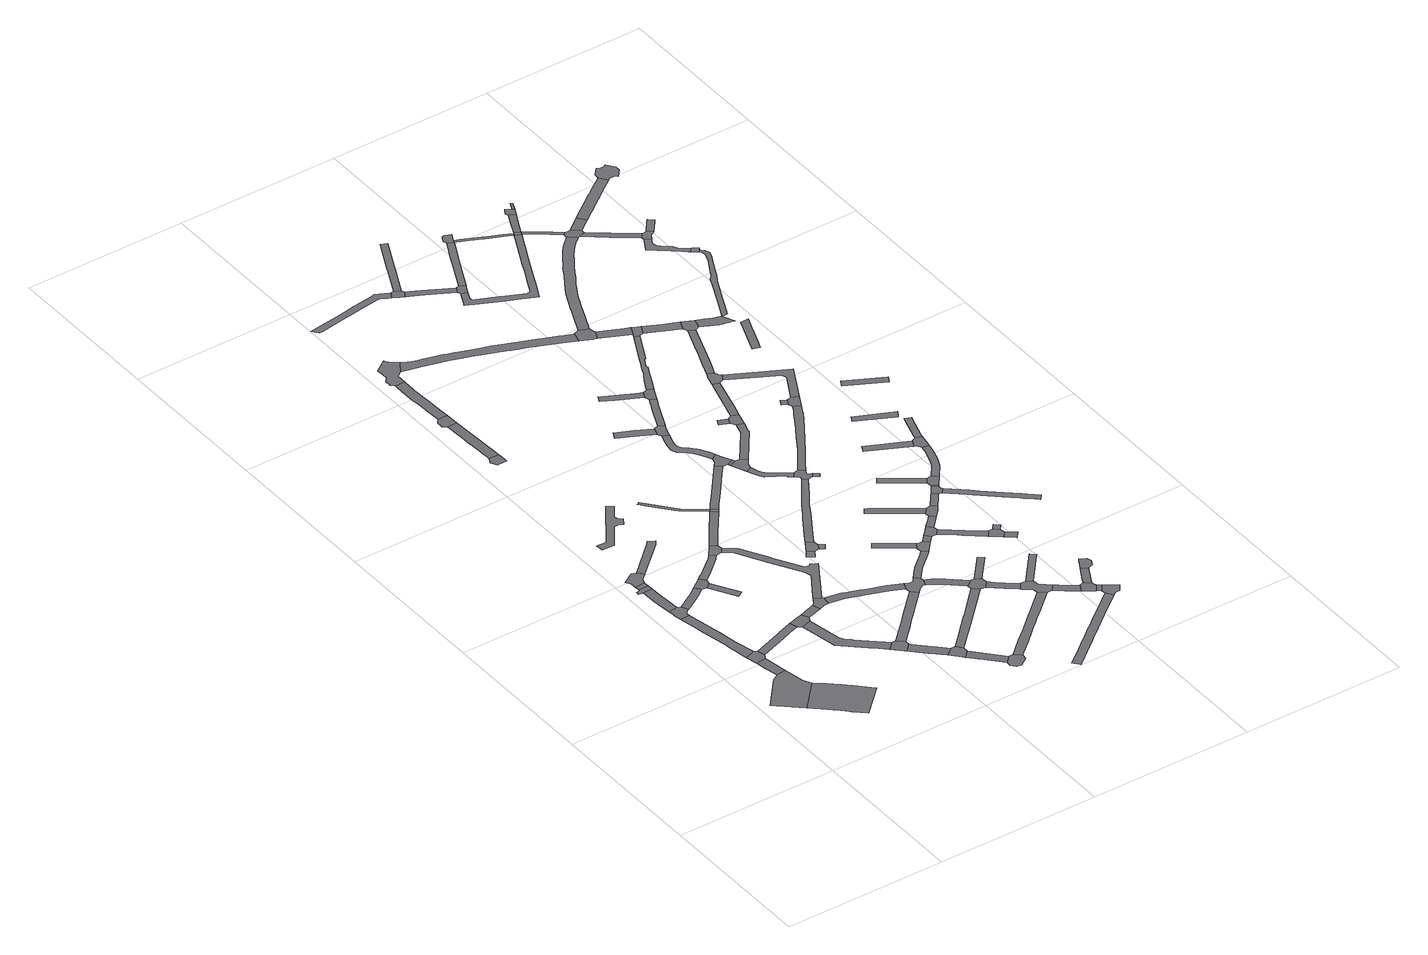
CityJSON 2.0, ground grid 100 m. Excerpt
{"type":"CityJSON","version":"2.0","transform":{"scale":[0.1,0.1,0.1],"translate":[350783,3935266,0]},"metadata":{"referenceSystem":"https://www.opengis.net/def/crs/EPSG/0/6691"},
"CityObjects":{
"road1":{"type":"Road","geometry":[{"type":"MultiSurface","lod":"1","boundaries":[[[0,1,2,3,4,5,6,7,8,9]]]}]},
"road2":{"type":"Road","attributes":{"RoadStructureAttribute.sectionType":"1"},"geometry":[{"type":"MultiSurface","lod":"1","boundaries":[[[10,11,12,3,2]]]}]},
"road3":{"type":"Road","attributes":{"RoadStructureAttribute.sectionType":"1"},"geometry":[{"type":"MultiSurface","lod":"1","boundaries":[[[13,14,15,16,17,18,19,20,21,22,23,24,25,26,27,28,0,9]]]}]},
"road4":{"type":"Road","geometry":[{"type":"MultiSurface","lod":"1","boundaries":[[[29,30,31,32,11,10,33]]]}]},
"road5":{"type":"Road","attributes":{"RoadStructureAttribute.sectionType":"1"},"geometry":[{"type":"MultiSurface","lod":"1","boundaries":[[[34,35,36,37,38,39,40,31,30,41,42,43,44,45,46]]]}]},
"road6":{"type":"Road","geometry":[{"type":"MultiSurface","lod":"1","boundaries":[[[47,48,49,50,51,34,46,52,53,54,55]]]}]},
"road7":{"type":"Road","attributes":{"RoadStructureAttribute.sectionType":"1"},"geometry":[{"type":"MultiSurface","lod":"1","boundaries":[[[56,57,58,59,60,61,48,47,62,63,64,65,66,67]]]}]},
"road8":{"type":"Road","geometry":[{"type":"MultiSurface","lod":"1","boundaries":[[[68,69,70,71,72,73,56,67]]]}]},
"road9":{"type":"Road","attributes":{"RoadStructureAttribute.sectionType":"1"},"geometry":[{"type":"MultiSurface","lod":"1","boundaries":[[[74,69,68,75,76]]]}]},
"road10":{"type":"Road","geometry":[{"type":"MultiSurface","lod":"1","boundaries":[[[77,78,79,80,81,82,74,76]]]}]},
"road11":{"type":"Road","attributes":{"RoadStructureAttribute.sectionType":"1"},"geometry":[{"type":"MultiSurface","lod":"1","boundaries":[[[83,84,85,86,29,33,87,88,89,90]]]}]},
"road12":{"type":"Road","attributes":{"RoadStructureAttribute.sectionType":"1"},"geometry":[{"type":"MultiSurface","lod":"1","boundaries":[[[54,91,92,93,94,95,96,55]]]}]},
"road13":{"type":"Road","geometry":[{"type":"MultiSurface","lod":"1","boundaries":[[[94,93,97,98,99,100]]]}]},
"road14":{"type":"Road","attributes":{"RoadStructureAttribute.sectionType":"1"},"geometry":[{"type":"MultiSurface","lod":"1","boundaries":[[[101,102,103,104,79,78]]]}]},
"road15":{"type":"Road","attributes":{"RoadStructureAttribute.sectionType":"1"},"geometry":[{"type":"MultiSurface","lod":"1","boundaries":[[[97,105,106,107,98]]]}]},
"road16":{"type":"Road","geometry":[{"type":"MultiSurface","lod":"1","boundaries":[[[108,109,83,90,110,111,112]]]}]},
"road17":{"type":"Road","attributes":{"RoadStructureAttribute.sectionType":"1"},"geometry":[{"type":"MultiSurface","lod":"1","boundaries":[[[113,114,115,116,117,118,119,120,121,122,123,124]]]}]},
"road18":{"type":"Road","attributes":{"RoadStructureAttribute.sectionType":"1"},"geometry":[{"type":"MultiSurface","lod":"1","boundaries":[[[125,126,127,128,129,130,111,110,131,132,133,134,135,136,137]]]}]},
"road19":{"type":"Road","attributes":{"RoadStructureAttribute.sectionType":"1"},"geometry":[{"type":"MultiSurface","lod":"1","boundaries":[[[99,138,139,140,141,142,143,144,145,100]]]}]},
"road20":{"type":"Road","attributes":{"RoadStructureAttribute.sectionType":"1"},"geometry":[{"type":"MultiSurface","lod":"1","boundaries":[[[146,147,148,149,150,108,112]]]}]},
"road21":{"type":"Road","geometry":[{"type":"MultiSurface","lod":"1","boundaries":[[[151,152,153,154,155,156]]]}]},
"road22":{"type":"Road","geometry":[{"type":"MultiSurface","lod":"1","boundaries":[[[136,157,158,159,160,161,162,163,137]]]}]},
"road23":{"type":"Road","geometry":[{"type":"MultiSurface","lod":"1","boundaries":[[[164,149,148,165,166,167,168,169]]]}]},
"road24":{"type":"Road","attributes":{"RoadStructureAttribute.sectionType":"1"},"geometry":[{"type":"MultiSurface","lod":"1","boundaries":[[[170,171,172,173,174,175,176,177,153,152,178,179,180]]]}]},
"road25":{"type":"Road","geometry":[{"type":"MultiSurface","lod":"1","boundaries":[[[181,182,183,184,141,140,185]]]}]},
"road26":{"type":"Road","attributes":{"RoadStructureAttribute.sectionType":"1"},"geometry":[{"type":"MultiSurface","lod":"1","boundaries":[[[186,187,188,189,161,160,190,191,192,193,194,195,196]]]}]},
"road27":{"type":"Road","geometry":[{"type":"MultiSurface","lod":"1","boundaries":[[[197,198,199,200,201,170,180]]]}]},
"road28":{"type":"Road","geometry":[{"type":"MultiSurface","lod":"1","boundaries":[[[202,186,196,203,204,205,206]]]}]},
"road29":{"type":"Road","attributes":{"RoadStructureAttribute.sectionType":"1"},"geometry":[{"type":"MultiSurface","lod":"1","boundaries":[[[168,207,208,209,210,211,212,213,214,215,181,185,216,217,218,219,220,169]]]}]},
"road30":{"type":"Road","attributes":{"RoadStructureAttribute.sectionType":"1"},"geometry":[{"type":"MultiSurface","lod":"1","boundaries":[[[221,222,223,224,225,226,227,228,229,199,198,230,231,232,233,234,235,236,237,238,239,240]]]}]},
"road31":{"type":"Road","attributes":{"RoadStructureAttribute.sectionType":"1"},"geometry":[{"type":"MultiSurface","lod":"1","boundaries":[[[204,241,242,243,244,245,205]]]}]},
"road32":{"type":"Road","attributes":{"RoadStructureAttribute.sectionType":"1"},"geometry":[{"type":"MultiSurface","lod":"1","boundaries":[[[246,247,183,182,248,249]]]}]},
"road33":{"type":"Road","attributes":{"RoadStructureAttribute.sectionType":"1"},"geometry":[{"type":"MultiSurface","lod":"1","boundaries":[[[250,251,252,253,254,255,256,257,258,259,260,163,162]]]}]},
"road34":{"type":"Road","attributes":{"RoadStructureAttribute.sectionType":"1"},"geometry":[{"type":"MultiSurface","lod":"1","boundaries":[[[261,262,263,264,265,266,267,268,246,269]]]}]},
"road35":{"type":"Road","attributes":{"RoadStructureAttribute.sectionType":"1"},"geometry":[{"type":"MultiSurface","lod":"1","boundaries":[[[270,271,272,273,274,275,276,277,278,279,280,167,166]]]}]},
"road36":{"type":"Road","geometry":[{"type":"MultiSurface","lod":"1","boundaries":[[[281,282,283,284,240,239,285,286,287,288,289,290,291,292]]]}]},
"road37":{"type":"Road","geometry":[{"type":"MultiSurface","lod":"1","boundaries":[[[293,245,244,294,295,296,297,298]]]}]},
"road38":{"type":"Road","geometry":[{"type":"MultiSurface","lod":"1","boundaries":[[[246,249,299,269]]]}]},
"road39":{"type":"Road","attributes":{"RoadStructureAttribute.sectionType":"1"},"geometry":[{"type":"MultiSurface","lod":"1","boundaries":[[[300,301,302,303]]]}]},
"road40":{"type":"Road","geometry":[{"type":"MultiSurface","lod":"1","boundaries":[[[303,302,304,305,306,307]]]}]},
"road41":{"type":"Road","attributes":{"RoadStructureAttribute.sectionType":"1"},"geometry":[{"type":"MultiSurface","lod":"1","boundaries":[[[308,309,310,311,312,313,202,206,314,315,316,317,318,319,320,321,322,323]]]}]},
"road42":{"type":"Road","geometry":[{"type":"MultiSurface","lod":"1","boundaries":[[[304,324,325,305]]]}]},
"road43":{"type":"Road","geometry":[{"type":"MultiSurface","lod":"1","boundaries":[[[326,327,328,329,330,331,332,333,334,275,274,257,256]]]}]},
"road44":{"type":"Road","attributes":{"RoadStructureAttribute.sectionType":"1"},"geometry":[{"type":"MultiSurface","lod":"1","boundaries":[[[299,335,336,337,338,339,340,341,342,269]]]}]},
"road45":{"type":"Road","attributes":{"RoadStructureAttribute.sectionType":"1"},"geometry":[{"type":"MultiSurface","lod":"1","boundaries":[[[343,344,345,346,347,348,349,350,351,352,353,354,355,356,357,358,359]]]}]},
"road46":{"type":"Road","attributes":{"RoadStructureAttribute.sectionType":"1"},"geometry":[{"type":"MultiSurface","lod":"1","boundaries":[[[360,361,362,363,364,365,366,367,368,369,370,371,372,373,374,375,293,298]]]}]},
"road47":{"type":"Road","attributes":{"RoadStructureAttribute.sectionType":"1"},"geometry":[{"type":"MultiSurface","lod":"1","boundaries":[[[376,377,378,379,330,329,380,381,382,383]]]}]},
"road48":{"type":"Road","attributes":{"RoadStructureAttribute.sectionType":"1"},"geometry":[{"type":"MultiSurface","lod":"1","boundaries":[[[384,385,386,387,388,389]]]}]},
"road49":{"type":"Road","attributes":{"RoadStructureAttribute.sectionType":"1"},"geometry":[{"type":"MultiSurface","lod":"1","boundaries":[[[390,391,392,393,394,332,331,395,396,397,398,399]]]}]},
"road50":{"type":"Road","attributes":{"RoadStructureAttribute.sectionType":"1"},"geometry":[{"type":"MultiSurface","lod":"1","boundaries":[[[306,400,401,402,403,404,405,406,407,408,409,410,411,412,413,414,415,416,417,418,307]]]}]},
"road51":{"type":"Road","attributes":{"RoadStructureAttribute.sectionType":"1"},"geometry":[{"type":"MultiSurface","lod":"1","boundaries":[[[419,420,421,422,423,424,425]]]}]},
"road52":{"type":"Road","geometry":[{"type":"MultiSurface","lod":"1","boundaries":[[[322,426,427,428,429,430,376,383,323]]]}]},
"road53":{"type":"Road","attributes":{"RoadStructureAttribute.sectionType":"1"},"geometry":[{"type":"MultiSurface","lod":"1","boundaries":[[[431,432,433,434,435,436,437,438,439,440,441,442,443,444,445,446,447,448,449,450,451,452,453,454,455,456,457,458,459,460,461,462,463,464,465,466,467]]]}]},
"road54":{"type":"Road","attributes":{"RoadStructureAttribute.sectionType":"1"},"geometry":[{"type":"MultiSurface","lod":"1","boundaries":[[[468,469,470,471,472,473,474,475,476,477,478,479,480,481,482,483,484,485,486,487,488,489,490,491,492,493,494,495,287,286,496,497,498,499,500,501,502,503,504,505,506,507]]]}]},
"road55":{"type":"Road","geometry":[{"type":"MultiSurface","lod":"1","boundaries":[[[508,431,467,509,339,338,510,511]]]}]},
"road56":{"type":"Road","geometry":[{"type":"MultiSurface","lod":"1","boundaries":[[[449,448,512,513,514,515,516,384,389]]]}]},
"road57":{"type":"Road","attributes":{"RoadStructureAttribute.sectionType":"1"},"geometry":[{"type":"MultiSurface","lod":"1","boundaries":[[[510,517,518,511]]]}]},
"road58":{"type":"Road","attributes":{"RoadStructureAttribute.sectionType":"1"},"geometry":[{"type":"MultiSurface","lod":"1","boundaries":[[[519,520,521,522,523,524,525,526,527,528,529,530,531,532,533,534,535,536,537,538,539,540,541,542,543,544,545]]]}]},
"road59":{"type":"Road","geometry":[{"type":"MultiSurface","lod":"1","boundaries":[[[517,546,547,548,549,550,551,552,553,518]]]}]},
"road60":{"type":"Road","attributes":{"RoadStructureAttribute.sectionType":"1"},"geometry":[{"type":"MultiSurface","lod":"1","boundaries":[[[427,554,555,556,557,558,428]]]}]},
"road61":{"type":"Road","geometry":[{"type":"MultiSurface","lod":"1","boundaries":[[[559,560,561,562,425,424,390,399]]]}]},
"road62":{"type":"Road","attributes":{"RoadStructureAttribute.sectionType":"1"},"geometry":[{"type":"MultiSurface","lod":"1","boundaries":[[[548,563,564,565,566,567,568,569,570,571,572,573,574,575,549]]]}]},
"road63":{"type":"Road","attributes":{"RoadStructureAttribute.sectionType":"1"},"geometry":[{"type":"MultiSurface","lod":"1","boundaries":[[[576,577,578,579,430,429]]]}]},
"road64":{"type":"Road","geometry":[{"type":"MultiSurface","lod":"1","boundaries":[[[580,343,359,581,582,583,584]]]}]},
"road65":{"type":"Road","attributes":{"RoadStructureAttribute.sectionType":"1"},"geometry":[{"type":"MultiSurface","lod":"1","boundaries":[[[585,586,587,588,589,590,591,592]]]}]},
"road66":{"type":"Road","attributes":{"RoadStructureAttribute.sectionType":"1"},"geometry":[{"type":"MultiSurface","lod":"1","boundaries":[[[593,594,561,560]]]}]},
"road67":{"type":"Road","attributes":{"RoadStructureAttribute.sectionType":"1"},"geometry":[{"type":"MultiSurface","lod":"1","boundaries":[[[595,596,597,516,515,598,599,600,601,602]]]}]},
"road68":{"type":"Road","geometry":[{"type":"MultiSurface","lod":"1","boundaries":[[[603,604,605,606,556,555,607,608,369,368,609]]]}]},
"road69":{"type":"Road","geometry":[{"type":"MultiSurface","lod":"1","boundaries":[[[570,610,611,409,408,612,613,614,615,616,571]]]}]},
"road70":{"type":"Road","geometry":[{"type":"MultiSurface","lod":"1","boundaries":[[[617,618,619,620,621,594,593,622,623]]]}]},
"road71":{"type":"Road","attributes":{"RoadStructureAttribute.sectionType":"1"},"geometry":[{"type":"MultiSurface","lod":"1","boundaries":[[[624,625,553,552,626,627,628,629]]]}]},
"road72":{"type":"Road","geometry":[{"type":"MultiSurface","lod":"1","boundaries":[[[630,631,613,612]]]}]},
"road73":{"type":"Road","attributes":{"RoadStructureAttribute.sectionType":"1"},"geometry":[{"type":"MultiSurface","lod":"1","boundaries":[[[632,633,634,635,636,637]]]}]},
"road74":{"type":"Road","attributes":{"RoadStructureAttribute.sectionType":"1"},"geometry":[{"type":"MultiSurface","lod":"1","boundaries":[[[638,639,640,641,642,643,603,609]]]}]},
"road75":{"type":"Road","attributes":{"RoadStructureAttribute.sectionType":"1"},"geometry":[{"type":"MultiSurface","lod":"1","boundaries":[[[644,645,583,582,646,647,648,649,650]]]}]},
"road76":{"type":"Road","geometry":[{"type":"MultiSurface","lod":"1","boundaries":[[[601,651,652,653,654,592,591,602]]]}]},
"road77":{"type":"Road","attributes":{"RoadStructureAttribute.sectionType":"1"},"geometry":[{"type":"MultiSurface","lod":"1","boundaries":[[[655,656,618,617,657,658]]]}]},
"road78":{"type":"Road","attributes":{"RoadStructureAttribute.sectionType":"1"},"geometry":[{"type":"MultiSurface","lod":"1","boundaries":[[[659,660,661,662,663,606,605]]]}]},
"road79":{"type":"Road","geometry":[{"type":"MultiSurface","lod":"1","boundaries":[[[664,665,666,667]]]}]},
"road80":{"type":"Road","attributes":{"RoadStructureAttribute.sectionType":"1"},"geometry":[{"type":"MultiSurface","lod":"1","boundaries":[[[668,669,670,671,672,673,580,584]]]}]},
"road81":{"type":"Road","attributes":{"RoadStructureAttribute.sectionType":"1"},"geometry":[{"type":"MultiSurface","lod":"1","boundaries":[[[622,674,675,676,677,678,679,680,623]]]}]},
"road82":{"type":"Road","geometry":[{"type":"MultiSurface","lod":"1","boundaries":[[[681,682,683,684,685,641,640]]]}]},
"road83":{"type":"Road","geometry":[{"type":"MultiSurface","lod":"1","boundaries":[[[686,664,667,687,629,628,688,689,690]]]}]},
"road84":{"type":"Road","geometry":[{"type":"MultiSurface","lod":"1","boundaries":[[[691,692,693,637,636,655,658]]]}]},
"road85":{"type":"Road","attributes":{"RoadStructureAttribute.sectionType":"1"},"geometry":[{"type":"MultiSurface","lod":"1","boundaries":[[[683,682,694,695,696]]]}]},
"road86":{"type":"Road","geometry":[{"type":"MultiSurface","lod":"1","boundaries":[[[649,697,698,699,700,701,702,703,650]]]}]},
"road87":{"type":"Road","geometry":[{"type":"MultiSurface","lod":"1","boundaries":[[[704,705,706,696,695,519,545,707,708]]]}]},
"road88":{"type":"Road","geometry":[{"type":"MultiSurface","lod":"1","boundaries":[[[709,710,678,677,711,712]]]}]},
"road89":{"type":"Road","attributes":{"RoadStructureAttribute.sectionType":"1"},"geometry":[{"type":"MultiSurface","lod":"1","boundaries":[[[684,713,714,715,716,685]]]}]},
"road90":{"type":"Road","attributes":{"RoadStructureAttribute.sectionType":"1"},"geometry":[{"type":"MultiSurface","lod":"1","boundaries":[[[717,718,719,720,721,722,723,724,616,615,725,726,727,728,729,730,731,732,733,734,735]]]}]},
"road91":{"type":"Road","attributes":{"RoadStructureAttribute.sectionType":"1"},"geometry":[{"type":"MultiSurface","lod":"1","boundaries":[[[736,737,738,693,692,739,740]]]}]},
"road92":{"type":"Road","attributes":{"RoadStructureAttribute.sectionType":"1"},"geometry":[{"type":"MultiSurface","lod":"1","boundaries":[[[711,741,742,712]]]}]},
"road93":{"type":"Road","attributes":{"RoadStructureAttribute.sectionType":"1"},"geometry":[{"type":"MultiSurface","lod":"1","boundaries":[[[743,744,745,746,747,748,749,750,751,752,753,754,755,756,757,758,759,760,761,762,763,764,765,766,653,652]]]}]},
"road94":{"type":"Road","geometry":[{"type":"MultiSurface","lod":"1","boundaries":[[[767,768,710,709]]]}]},
"road95":{"type":"Road","geometry":[{"type":"MultiSurface","lod":"1","boundaries":[[[769,770,771,772,773,774,775,776,468,507]]]}]},
"road96":{"type":"Road","attributes":{"RoadStructureAttribute.sectionType":"1"},"geometry":[{"type":"MultiSurface","lod":"1","boundaries":[[[689,777,778,779,780,781,782,690]]]}]},
"road97":{"type":"Road","attributes":{"RoadStructureAttribute.sectionType":"1"},"geometry":[{"type":"MultiSurface","lod":"1","boundaries":[[[783,784,785,786,787,788,789,790]]]}]},
"road98":{"type":"Road","geometry":[{"type":"MultiSurface","lod":"1","boundaries":[[[791,792,793,715,714,794,795,796]]]}]},
"road99":{"type":"Road","geometry":[{"type":"MultiSurface","lod":"1","boundaries":[[[797,798,799,800,801,736,740,802]]]}]},
"road100":{"type":"Road","attributes":{"RoadStructureAttribute.sectionType":"1"},"geometry":[{"type":"MultiSurface","lod":"1","boundaries":[[[803,804,805,806,807,808,809,810,811,812,813,703,702]]]}]},
"road101":{"type":"Road","attributes":{"RoadStructureAttribute.sectionType":"1"},"geometry":[{"type":"MultiSurface","lod":"1","boundaries":[[[814,800,799,815]]]}]},
"road102":{"type":"Road","attributes":{"RoadStructureAttribute.sectionType":"1"},"geometry":[{"type":"MultiSurface","lod":"1","boundaries":[[[816,817,818,773,772]]]}]},
"road103":{"type":"Road","geometry":[{"type":"MultiSurface","lod":"1","boundaries":[[[819,820,821,822,783,790,814,815]]]}]},
"road104":{"type":"Road","geometry":[{"type":"MultiSurface","lod":"1","boundaries":[[[823,824,825,826,827,780,779,828,829]]]}]},
"road105":{"type":"Road","attributes":{"RoadStructureAttribute.sectionType":"1"},"geometry":[{"type":"MultiSurface","lod":"1","boundaries":[[[830,831,832,833,834,835,836,837,838,839,840,841,842,843,844,845,846,847,848,849,850,851,852,853,854,855,699,698]]]}]},
"road106":{"type":"Road","geometry":[{"type":"MultiSurface","lod":"1","boundaries":[[[856,857,858,859]]]}]},
"road107":{"type":"Road","geometry":[{"type":"MultiSurface","lod":"1","boundaries":[[[758,757,860,861,862,817,816]]]}]},
"road108":{"type":"Road","attributes":{"RoadStructureAttribute.sectionType":"1"},"geometry":[{"type":"MultiSurface","lod":"1","boundaries":[[[863,864,865,866,867,868]]]}]},
"road109":{"type":"Road","attributes":{"RoadStructureAttribute.sectionType":"1"},"geometry":[{"type":"MultiSurface","lod":"1","boundaries":[[[869,870,871,872,873,874,875,876,877,878,879,880,881,882,883,797,802]]]}]},
"road110":{"type":"Road","geometry":[{"type":"MultiSurface","lod":"1","boundaries":[[[734,884,885,859,858,735]]]}]},
"road111":{"type":"Road","geometry":[{"type":"MultiSurface","lod":"1","boundaries":[[[807,886,887,888,889,890,891,808]]]}]},
"road112":{"type":"Road","attributes":{"RoadStructureAttribute.sectionType":"1"},"geometry":[{"type":"MultiSurface","lod":"1","boundaries":[[[892,893,894,895,896,897,898,899,900,901,902,903,821,820,819]]]}]},
"road113":{"type":"Road","attributes":{"RoadStructureAttribute.sectionType":"1"},"geometry":[{"type":"MultiSurface","lod":"1","boundaries":[[[824,904,905,906,907,908,909,910,911,912,913,825]]]}]},
"road114":{"type":"Road","attributes":{"RoadStructureAttribute.sectionType":"1"},"geometry":[{"type":"MultiSurface","lod":"1","boundaries":[[[828,914,915,916,917,885,884,918,919,920,921,922,829]]]}]},
"road115":{"type":"Road","attributes":{"RoadStructureAttribute.sectionType":"1"},"geometry":[{"type":"MultiSurface","lod":"1","boundaries":[[[923,924,925,926,927,928,929,930,861,860]]]}]},
"road116":{"type":"Road","geometry":[{"type":"MultiSurface","lod":"1","boundaries":[[[897,931,932,863,868,933,898]]]}]},
"road117":{"type":"Road","attributes":{"RoadStructureAttribute.sectionType":"1"},"geometry":[{"type":"MultiSurface","lod":"1","boundaries":[[[934,935,936,937,938,939,940,941,942,943,944,945,946,947,948,949,950,951,952,953,954,776,775,955,956,957,958,959,960,961,962,963,964,965,966,967,968,969,970,971,972,973,974,975,976,977,978]]]}]},
"road118":{"type":"Road","attributes":{"RoadStructureAttribute.sectionType":"1"},"geometry":[{"type":"MultiSurface","lod":"1","boundaries":[[[807,979,980,981,982,983,843,984,985,986,987,988,989,886]]]}]},
"road119":{"type":"Road","attributes":{"RoadStructureAttribute.sectionType":"1"},"geometry":[{"type":"MultiSurface","lod":"1","boundaries":[[[990,991,992,993,994]]]}]},
"road120":{"type":"Road","geometry":[{"type":"MultiSurface","lod":"1","boundaries":[[[909,908,995,996,997,926,925]]]}]},
"road121":{"type":"Road","attributes":{"RoadStructureAttribute.sectionType":"1"},"geometry":[{"type":"MultiSurface","lod":"1","boundaries":[[[998,999,1000,932,931,1001,1002,1003,1004]]]}]},
"road122":{"type":"Road","geometry":[{"type":"MultiSurface","lod":"1","boundaries":[[[843,842,1005,1006,1007,984]]]}]},
"road123":{"type":"Road","geometry":[{"type":"MultiSurface","lod":"1","boundaries":[[[1008,1009,1010,1011,1012,1013,996,995,1014,1015,1016,1017,1018,1019,1020,1021,1022,1023,1024]]]}]},
"road124":{"type":"Road","attributes":{"RoadStructureAttribute.sectionType":"1"},"geometry":[{"type":"MultiSurface","lod":"1","boundaries":[[[1025,1026,1027,1028,1029,1030,1031,1032]]]}]},
"road125":{"type":"Road","attributes":{"RoadStructureAttribute.sectionType":"1"},"geometry":[{"type":"MultiSurface","lod":"1","boundaries":[[[1033,1034,1007,1006,1035,1036,1037]]]}]},
"road126":{"type":"Road","attributes":{"RoadStructureAttribute.sectionType":"1"},"geometry":[{"type":"MultiSurface","lod":"1","boundaries":[[[1005,1038,1039,1040,1041,1042,1043,1044,1006]]]}]},
"road127":{"type":"Road","attributes":{"RoadStructureAttribute.sectionType":"1"},"geometry":[{"type":"MultiSurface","lod":"1","boundaries":[[[1045,1046,1047,1048]]]}]},
"road128":{"type":"Road","geometry":[{"type":"MultiSurface","lod":"1","boundaries":[[[1049,1050,1033,1037,1051,1052]]]}]},
"road129":{"type":"Road","attributes":{"RoadStructureAttribute.sectionType":"1"},"geometry":[{"type":"MultiSurface","lod":"1","boundaries":[[[1053,1054,1052,1051]]]}]},
"road130":{"type":"Road","geometry":[{"type":"MultiSurface","lod":"1","boundaries":[[[977,1055,1056,1057,1058,1059,1060,1042,1041,1061,978]]]}]},
"road131":{"type":"Road","attributes":{"RoadStructureAttribute.sectionType":"1"},"geometry":[{"type":"MultiSurface","lod":"1","boundaries":[[[1062,1059,1058,1063,1064,1065]]]}]},
"road132":{"type":"Road","attributes":{"RoadStructureAttribute.sectionType":"1"},"geometry":[{"type":"MultiSurface","lod":"1","boundaries":[[[1055,1066,1067,1068,1069,1056]]]}]},
"road133":{"type":"Road","attributes":{"RoadStructureAttribute.sectionType":"1"},"geometry":[{"type":"MultiSurface","lod":"1","boundaries":[[[1070,1071,1072,1073,1074,1075,1076,1077,1078,1079,1080,1081,1082,1083,1084,1085,1086,1087,1088,1089,1090,1024,1091]]]}]},
"road134":{"type":"Road","attributes":{"RoadStructureAttribute.sectionType":"1"},"geometry":[{"type":"MultiSurface","lod":"1","boundaries":[[[1092,1093,1094,1095,1096,1097,1098,1099,1100,1101,1102,1103,1104,1105,1106,1107]]]}]},
"road135":{"type":"Road","geometry":[{"type":"MultiSurface","lod":"1","boundaries":[[[1106,1108,1109,1110,1111,1112,1068,1067,1107]]]}]},
"road136":{"type":"Road","geometry":[{"type":"MultiSurface","lod":"1","boundaries":[[[1099,1098,1113,1079,1078,1114,1115]]]}]},
"road137":{"type":"Road","geometry":[{"type":"MultiSurface","lod":"1","boundaries":[[[1064,1116,1117,1118,1119,1120,1121,1122,1123,1124,1125,1126,1127,1128,1129,1130,1131,1132,1133,1134,1135,1136,1065]]]}]},
"road138":{"type":"Road","attributes":{"RoadStructureAttribute.sectionType":"1"},"geometry":[{"type":"MultiSurface","lod":"1","boundaries":[[[1110,1137,1138,1139,1140,1111]]]}]},
"road139":{"type":"Road","geometry":[{"type":"MultiSurface","lod":"1","boundaries":[[[1141,1142,1143,1144,1145,1146,1125,1124,1147,1148,1149,1150,1151]]]}]}
},
"vertices":[
[364,705,0],[337,750,0],[313,878,0],[254,867,0],[213,842,0],[67,668,0],[82,655,0],[94,644,0],[96,643,0],[213,538,0],
[286,1026,0],[226,1012,0],[231,978,0],
[273,485,0],[275,482,0],[319,439,0],[348,410,0],[379,379,0],[389,369,0],[391,368,0],[456,309,0],[619,465,0],[597,488,0],[580,506,0],[577,509,0],[547,539,0],[481,605,0],[479,607,0],[422,656,0],
[291,1100,0],[273,1111,0],[211,1087,0],[225,1014,0],[303,1053,0],
[122,1570,0],[140,1475,0],[152,1408,0],[154,1402,0],[186,1239,0],[187,1231,0],[190,1211,0],[244,1240,0],[239,1270,0],[223,1354,0],[214,1401,0],[203,1461,0],[180,1576,0],
[169,1668,0],[109,1661,0],[114,1625,0],[114,1619,0],[114,1615,0],[180,1596,0],[193,1611,0],[210,1620,0],[187,1659,0],
[95,1879,0],[96,1876,0],[96,1868,0],[98,1798,0],[102,1734,0],[107,1683,0],[166,1689,0],[162,1738,0],[158,1799,0],[158,1819,0],[157,1832,0],[156,1881,0],
[154,1916,0],[94,1913,0],[88,1908,0],[85,1906,0],[71,1903,0],[68,1883,0],
[92,1945,0],[153,1937,0],[151,1948,0],
[163,1979,0],[201,2014,0],[172,2047,0],[143,2057,0],[71,2011,0],[90,1981,0],
[574,1203,0],[513,1184,0],[483,1171,0],[462,1162,0],[476,1116,0],[505,1127,0],[530,1137,0],[589,1156,0],
[260,1650,0],[319,1688,0],[368,1725,0],[341,1761,0],[293,1725,0],[235,1688,0],
[398,1719,0],[431,1746,0],[437,1776,0],[410,1812,0],
[399,2192,0],[418,2219,0],[380,2244,0],[364,2223,0],
[405,1708,0],[493,1561,0],[529,1583,0],
[668,1232,0],[646,1225,0],[614,1138,0],[673,1160,0],[689,1187,0],
[217,2316,0],[311,2448,0],[340,2454,0],[364,2438,0],[392,2479,0],[370,2494,0],[364,2524,0],[418,2599,0],[381,2625,0],[195,2362,0],[138,2367,0],[140,2321,0],
[892,775,0],[856,808,0],[767,889,0],[759,897,0],[727,926,0],[713,953,0],[654,925,0],[658,907,0],[794,783,0],[834,747,0],[837,744,0],[876,706,0],[919,750,0],
[481,1809,0],[584,1898,0],[608,1928,0],[576,1954,0],[554,1927,0],[533,1910,0],[452,1843,0],[422,1821,0],
[697,1190,0],[712,1195,0],[785,1217,0],[770,1266,0],[698,1242,0],
[182,3329,0],[182,3333,0],[122,3333,0],[102,3298,0],[125,3260,0],[186,3262,0],
[896,686,0],[899,683,0],[933,650,0],[941,642,0],[985,686,0],[985,715,0],[947,750,0],
[782,1273,0],[819,1228,0],[846,1231,0],[853,1284,0],[846,1291,0],[807,1314,0],
[105,3692,0],[109,3603,0],[111,3574,0],[114,3497,0],[115,3496,0],[119,3391,0],[120,3381,0],[120,3368,0],[180,3380,0],[171,3575,0],[166,3695,0],
[668,1967,0],[666,1995,0],[626,2017,0],[622,2012,0],[643,1932,0],
[1146,525,0],[1145,526,0],[1094,577,0],[993,677,0],[957,626,0],[989,594,0],[1007,576,0],[1026,557,0],[1031,553,0],[1076,508,0],[1098,485,0],
[163,3744,0],[162,3778,0],[102,3775,0],[81,3753,0],[81,3711,0],
[1175,524,0],[1153,426,0],[1162,416,0],[1204,456,0],[1203,487,0],
[988,1520,0],[1008,1552,0],[969,1575,0],[964,1566,0],[933,1570,0],[835,1739,0],[833,1743,0],[737,1910,0],[689,1945,0],[700,1886,0],[797,1718,0],[906,1527,0],[917,1490,0],[819,1334,0],
[89,4130,0],[89,4127,0],[89,4101,0],[88,4083,0],[89,4038,0],[90,4011,0],[90,3991,0],[94,3945,0],[98,3845,0],[158,3865,0],[154,3948,0],[151,3994,0],[150,4039,0],[150,4063,0],[150,4082,0],[150,4105,0],[150,4125,0],[150,4129,0],[151,4152,0],[91,4153,0],
[1201,375,0],[1211,363,0],[1218,356,0],[1318,248,0],[1358,288,0],
[808,2267,0],[695,2114,0],[732,2089,0],[842,2236,0],
[1086,816,0],[1089,819,0],[1119,851,0],[1148,879,0],[1197,929,0],[1266,997,0],[1299,1032,0],[1263,1068,0],[1105,908,0],[1075,878,0],[1074,876,0],
[690,2379,0],[544,2551,0],[530,2543,0],[528,2541,0],[530,2539,0],[557,2507,0],[661,2384,0],[676,2366,0],[820,2281,0],
[946,1215,0],[1026,1187,0],[1050,1178,0],[1177,1134,0],[1257,1096,0],[1278,1142,0],[1192,1181,0],[1096,1215,0],[1051,1231,0],[967,1261,0],[958,1264,0],
[93,4270,0],[93,4236,0],[71,4215,0],[70,4175,0],[152,4215,0],[184,4240,0],[230,4310,0],[223,4315,0],[195,4338,0],[171,4365,0],[167,4371,0],[91,4319,0],
[1386,289,0],[1315,217,0],[1340,188,0],[1371,186,0],[1420,220,0],[1424,253,0],
[856,2254,0],
[992,1637,0],[1028,1609,0],[1056,1653,0],[1019,1679,0],
[1086,1658,0],[1106,1693,0],[1100,1723,0],[1062,1747,0],
[1490,841,0],[1388,738,0],[1360,710,0],[1280,629,0],[1275,624,0],[1229,577,0],[1284,567,0],[1295,578,0],[1324,607,0],[1326,609,0],[1360,643,0],[1395,678,0],[1546,828,0],[1572,855,0],[1583,865,0],[1546,897,0],
[1115,1636,0],[1138,1668,0],
[1322,1055,0],[1327,1058,0],[1349,1070,0],[1363,1064,0],[1382,1108,0],[1378,1126,0],[1351,1157,0],[1329,1130,0],[1309,1127,0],
[882,2289,0],[948,2371,0],[1049,2496,0],[1097,2556,0],[1062,2584,0],[1004,2512,0],[914,2401,0],[845,2316,0],
[552,4846,0],[472,4884,0],[450,4880,0],[334,4862,0],[319,4859,0],[217,4843,0],[49,4818,0],[6,4811,0],[34,4771,0],[52,4774,0],[225,4801,0],[246,4805,0],[345,4820,0],[463,4838,0],[473,4835,0],[511,4815,0],[530,4805,0],
[1525,342,0],[1549,364,0],[1554,368,0],[1613,420,0],[1643,447,0],[1675,475,0],[1739,532,0],[1748,539,0],[1854,633,0],[1812,665,0],[1758,617,0],[1605,482,0],[1552,435,0],[1524,411,0],[1519,406,0],[1481,373,0],
[1584,959,0],[1512,1023,0],[1480,1051,0],[1422,1092,0],[1393,1051,0],[1446,1014,0],[1477,986,0],[1545,928,0],
[994,3040,0],[899,3087,0],[794,3139,0],[772,3094,0],[866,3048,0],[978,2992,0],
[1520,1327,0],[1500,1305,0],[1409,1227,0],[1406,1223,0],[1368,1177,0],[1437,1197,0],[1472,1226,0],[1531,1276,0],[1537,1283,0],[1551,1299,0],
[1136,1780,0],[1214,1904,0],[1255,1970,0],[1271,2002,0],[1273,2007,0],[1319,2072,0],[1321,2075,0],[1366,2143,0],[1402,2196,0],[1373,2216,0],[1308,2125,0],[1295,2105,0],[1283,2089,0],[1284,2089,0],[1235,2022,0],[1228,2010,0],[1184,1941,0],[1176,1928,0],[1097,1803,0],
[1492,1427,0],[1430,1473,0],[1346,1534,0],[1322,1502,0],[1420,1431,0],[1516,1360,0],[1540,1395,0],
[1612,862,0],[1614,861,0],[1645,902,0],[1642,937,0],[1607,958,0],
[1127,2666,0],[1118,2686,0],[1114,2695,0],[1106,2713,0],[1104,2715,0],[1095,2731,0],[1084,2748,0],[1073,2762,0],[1058,2780,0],[1043,2794,0],[1012,2822,0],[1002,2839,0],[1001,2860,0],[1006,2884,0],[1009,2896,0],[1010,2898,0],[1013,2908,0],[1027,2952,0],[989,2965,0],[971,2911,0],[967,2894,0],[964,2884,0],[963,2877,0],[962,2874,0],[961,2867,0],[959,2852,0],[957,2836,0],[959,2824,0],[963,2812,0],[970,2800,0],[1013,2761,0],[1032,2742,0],[1047,2722,0],[1054,2712,0],[1059,2704,0],[1073,2676,0],[1088,2642,0],
[1135,3977,0],[1090,3997,0],[1061,4009,0],[962,4049,0],[960,4049,0],[954,4052,0],[904,4071,0],[836,4098,0],[729,4140,0],[710,4148,0],[691,4154,0],[685,4157,0],[676,4160,0],[619,4178,0],[542,4205,0],[521,4212,0],[473,4228,0],[467,4230,0],[462,4232,0],[376,4257,0],[357,4261,0],[348,4263,0],[317,4270,0],[290,4279,0],[266,4289,0],[265,4289,0],[253,4295,0],[238,4305,0],[358,4199,0],[361,4198,0],[444,4174,0],[502,4155,0],[544,4140,0],[574,4130,0],[752,4066,0],[778,4054,0],[810,4042,0],[869,4021,0],[1039,3950,0],[1120,3914,0],
[1148,2619,0],[1085,2613,0],[1128,2553,0],[1170,2571,0],
[1036,2977,0],[1042,2994,0],[1049,3011,0],[1059,3033,0],[1022,3050,0],
[1134,2537,0],[1177,2555,0],
[2104,450,0],[2044,402,0],[1937,316,0],[1933,313,0],[1867,260,0],[1857,252,0],[1842,241,0],[1801,207,0],[1733,153,0],[1730,151,0],[1708,133,0],[1597,44,0],[1631,4,0],[1685,48,0],[1692,53,0],[1724,80,0],[1745,97,0],[1798,140,0],[1827,164,0],[1831,167,0],[1894,219,0],[1940,256,0],[2033,330,0],[2037,333,0],[2047,340,0],[2122,399,0],[2135,410,0],
[1158,2481,0],[1170,2452,0],[1174,2444,0],[1213,2460,0],[1217,2490,0],[1230,2508,0],[1244,2527,0],[1207,2553,0],
[1690,794,0],[1755,741,0],[1783,782,0],[1719,835,0],[1677,873,0],
[1604,1359,0],[1609,1364,0],[1579,1391,0],[1551,1387,0],
[1187,2412,0],[1209,2373,0],[1215,2362,0],[1221,2353,0],[1225,2348,0],[1330,2285,0],[1323,2277,0],[1350,2258,0],[1371,2289,0],[1255,2369,0],[1235,2397,0],[1224,2421,0],[1220,2434,0],
[1723,1031,0],[1763,1081,0],[1732,1106,0],[1690,1055,0],
[572,4848,0],[567,4785,0],[593,4772,0],[613,4810,0],[607,4829,0],
[1119,3346,0],[1072,3369,0],[915,3448,0],[895,3408,0],[969,3371,0],[1089,3310,0],[1114,3298,0],[1133,3339,0],
[1644,1400,0],[1613,1429,0],
[1110,3243,0],[1099,3219,0],[1088,3195,0],[1125,3178,0],[1135,3201,0],[1146,3225,0],[1160,3252,0],[1124,3270,0],
[1918,672,0],[1856,724,0],[1852,760,0],[1819,783,0],[1763,735,0],[1813,693,0],[1886,634,0],
[1374,2241,0],[1377,2221,0],[1433,2205,0],[1447,2226,0],[1420,2243,0],[1438,2271,0],[1402,2294,0],
[1699,1460,0],[1670,1490,0],[1661,1481,0],[1655,1476,0],[1646,1465,0],[1674,1399,0],[1702,1431,0],
[1351,2749,0],[1338,2731,0],[1392,2728,0],[1393,2735,0],[1412,2801,0],[1369,2813,0],
[1469,2182,0],[1483,2204,0],
[1511,1797,0],[1492,1810,0],[1467,1774,0],[1499,1751,0],[1733,1587,0],[1764,1621,0],
[1915,611,0],[1942,589,0],[2010,540,0],[2033,585,0],[1971,628,0],[1941,653,0],
[729,4748,0],[668,4781,0],[636,4750,0],[712,4711,0],[713,4710,0],[842,4644,0],[861,4680,0],
[1164,3262,0],[1198,3331,0],[1162,3348,0],[1136,3340,0],
[1736,1558,0],[1707,1525,0],[1736,1498,0],[1766,1530,0],
[1898,815,0],[1992,928,0],[2007,945,0],[1976,971,0],[1931,917,0],
[1365,2882,0],[1310,2907,0],[1292,2869,0],[1349,2844,0],
[692,5002,0],[704,5026,0],[793,5214,0],[757,5232,0],[654,5021,0],[654,5020,0],
[1762,1329,0],[1783,1313,0],[1782,1310,0],[1889,1226,0],[1917,1262,0],[1816,1341,0],[1815,1340,0],
[2060,507,0],[2077,495,0],[2106,537,0],[2099,567,0],[2063,594,0],
[1376,2888,0],[1356,2841,0],[1423,2839,0],[1436,2883,0],[1393,2895,0],
[1799,1565,0],[1827,1602,0],[1795,1626,0],
[2096,482,0],[2101,478,0],[2131,520,0],
[843,4643,0],[852,4626,0],[888,4610,0],[900,4637,0],[910,4657,0],[913,4661,0],[881,4684,0],
[2210,466,0],[2182,485,0],[2172,492,0],[2153,424,0],[2183,425,0],
[1978,1239,0],[1947,1264,0],[1954,1174,0],[1982,1209,0],
[2159,677,0],[2163,685,0],[2124,707,0],[2076,620,0],
[1693,2741,0],[1681,2721,0],[1613,2611,0],[1568,2539,0],[1511,2446,0],[1447,2358,0],[1443,2353,0],[1433,2339,0],[1465,2312,0],[1483,2339,0],[1494,2353,0],[1545,2424,0],[1583,2482,0],[1655,2591,0],[1721,2692,0],[1731,2714,0],[1732,2716,0],[1753,2755,0],[1712,2776,0],
[1860,1710,0],[1855,1704,0],[1850,1697,0],[1866,1653,0],[1891,1686,0],
[2010,1129,0],[2039,1164,0],
[1216,3368,0],[1243,3424,0],[1262,3463,0],[1274,3488,0],[1286,3513,0],[1280,3517,0],[1281,3521,0],[1282,3523,0],[1295,3549,0],[1309,3577,0],[1309,3578,0],[1315,3575,0],[1316,3575,0],[1317,3575,0],[1410,3760,0],[1381,3774,0],[1285,3583,0],[1273,3559,0],[1253,3519,0],[1231,3473,0],[1228,3468,0],[1198,3422,0],[1181,3387,0],[1171,3368,0],
[2002,1270,0],[1971,1295,0],
[1121,3913,0],[1191,3882,0],[1198,3879,0],[1212,3873,0],[1238,3929,0],[1231,3957,0],[1228,3969,0],[1172,3993,0],
[1439,2893,0],[1457,2958,0],[1517,3172,0],[1474,3184,0],[1472,3176,0],[1396,2905,0],
[1922,1837,0],[1795,1927,0],[1754,1956,0],[1703,1992,0],[1680,1959,0],[1767,1897,0],[1779,1889,0],[1899,1804,0],
[2164,780,0],[2155,764,0],[2149,754,0],[2192,694,0],[2211,729,0],[2203,758,0],
[1939,1716,0],[1933,1721,0],[1931,1741,0],[1899,1763,0],[1877,1731,0],[1912,1685,0],
[988,4816,0],[998,4835,0],[1012,4864,0],[1083,5006,0],[1088,5017,0],[1052,5036,0],[1031,4992,0],[1018,4966,0],[981,4892,0],[975,4881,0],[956,4840,0],
[1904,1771,0],[1936,1747,0],
[1390,3792,0],[1415,3849,0],[1386,3863,0],
[1987,1813,0],[1955,1838,0],[1953,1839,0],[1925,1835,0],
[1553,3231,0],[1544,3261,0],[1504,3276,0],[1490,3240,0],[1488,3233,0],[1545,3184,0],[1566,3224,0],
[805,4525,0],[856,4501,0],[991,4439,0],[994,4438,0],[1087,4396,0],[1176,4356,0],[1216,4438,0],[1273,4557,0],[1314,4641,0],[1327,4668,0],[1373,4763,0],[1393,4804,0],[1422,4864,0],[1386,4881,0],[1372,4853,0],[1292,4688,0],[1277,4659,0],[1244,4587,0],[1205,4507,0],[1165,4422,0],[1144,4416,0],[1012,4477,0],[1011,4477,0],[1008,4479,0],[869,4541,0],[865,4560,0],
[1688,2858,0],[1669,2823,0],[1704,2804,0],[1722,2839,0],
[1438,3770,0],[1466,3826,0],[1450,3834,0],
[2052,2152,0],[1960,2196,0],[1804,2271,0],[1785,2229,0],[1957,2147,0],[2032,2111,0],
[2017,1592,0],[2039,1574,0],[2071,1545,0],[2156,1467,0],[2229,1402,0],[2241,1391,0],[2263,1372,0],[2310,1332,0],[2336,1363,0],[2277,1414,0],[2255,1433,0],[2182,1497,0],[2086,1584,0],[2065,1603,0],[2045,1622,0],
[1791,2827,0],[1751,2848,0],
[1095,5033,0],[1103,5049,0],[1118,5080,0],[1080,5098,0],[1064,5091,0],[1045,5056,0],
[2046,1891,0],[2062,1927,0],[2073,1954,0],[2086,1998,0],[2091,2016,0],[2102,2069,0],[2062,2077,0],[2051,2025,0],[2050,2020,0],[2034,1970,0],[2012,1918,0],[2010,1913,0],
[1559,3299,0],[1585,3363,0],[1605,3412,0],[1640,3506,0],[1687,3633,0],[1647,3652,0],[1596,3514,0],[1568,3440,0],[1564,3429,0],[1539,3364,0],
[1642,3132,0],[1827,3035,0],[1834,3012,0],[1835,3006,0],[1906,3045,0],[1897,3050,0],[1885,3056,0],[1883,3057,0],[1657,3177,0],
[1522,3730,0],[1547,3719,0],[1635,3681,0],[1659,3736,0],[1620,3753,0],[1572,3775,0],[1571,3776,0],[1545,3788,0],
[2120,2157,0],[2080,2165,0],[2048,2104,0],
[1586,4691,0],[1580,4685,0],[1560,4666,0],[1549,4655,0],[1520,4622,0],[1494,4587,0],[1489,4580,0],[1435,4502,0],[1429,4494,0],[1395,4434,0],[1393,4432,0],[1393,4431,0],[1358,4379,0],[1356,4375,0],[1328,4332,0],[1315,4308,0],[1296,4272,0],[1278,4234,0],[1248,4166,0],[1240,4149,0],[1218,4100,0],[1273,4076,0],[1295,4124,0],[1303,4143,0],[1333,4209,0],[1350,4245,0],[1367,4277,0],[1380,4300,0],[1402,4336,0],[1409,4346,0],[1436,4388,0],[1444,4400,0],[1445,4402,0],[1481,4462,0],[1485,4468,0],[1517,4515,0],[1543,4553,0],[1565,4582,0],[1593,4614,0],[1602,4623,0],[1623,4644,0],[1627,4646,0],[1651,4667,0],[1653,4669,0],[1605,4707,0],
[1100,5011,0],[1232,4951,0],[1238,4949,0],[1238,4948,0],[1353,4896,0],[1394,4898,0],[1342,4921,0],[1248,4964,0],[1246,4965,0],[1239,4968,0],[1128,5019,0],
[1912,2519,0],[1892,2480,0],[2041,2410,0],[2117,2373,0],[2141,2414,0],
[1714,3645,0],[1731,3705,0],[1706,3715,0],
[2126,2320,0],[2106,2257,0],[2084,2184,0],[2123,2176,0],[2164,2305,0],[2172,2327,0],[2135,2342,0],
[1425,4870,0],[1433,4887,0],[1397,4904,0],
[1863,3653,0],[1847,3658,0],[1839,3661,0],[1808,3672,0],[1805,3674,0],[1779,3684,0],[1739,3632,0],[1765,3619,0],[1788,3608,0],[1814,3598,0],[1840,3590,0],[1845,3589,0],[1855,3586,0],[1868,3583,0],[1898,3577,0],[1906,3576,0],[1871,3650,0],
[1893,3477,0],[1848,3360,0],[1833,3320,0],[1875,3304,0],[1897,3360,0],[1941,3475,0],[1969,3549,0],[1921,3549,0],
[1465,5047,0],[1438,4991,0],[1475,4974,0],[1494,5013,0],[1502,5029,0],
[1551,4776,0],[1559,4771,0],[1566,4766,0],[1605,4735,0],[1621,4746,0],[1576,4781,0],[1568,4787,0],
[2281,2695,0],[2050,2811,0],[2030,2771,0],[2259,2656,0],
[1480,5100,0],[1457,5066,0],[1523,5071,0],[1512,5078,0],
[1545,5120,0],[1534,5125,0],
[1665,4669,0],[1705,4688,0],[1705,4700,0],[1705,4708,0],[1653,4744,0],[1643,4744,0],[1605,4714,0],
[1709,4787,0],[1745,4738,0],[1784,4768,0],[1745,4815,0],
[1792,4571,0],[1926,4469,0],[1950,4501,0],[1816,4603,0],
[1937,3719,0],[1968,3784,0],[2033,3923,0],[2059,3964,0],[2077,4001,0],[2134,4115,0],[2149,4153,0],[2138,4183,0],[2116,4202,0],[2104,4188,0],[2117,4177,0],[2120,4153,0],[2098,4099,0],[2050,4013,0],[2049,4010,0],[2032,3978,0],[2013,3957,0],[1993,3911,0],[1939,3796,0],[1908,3730,0],[1880,3672,0],[1905,3652,0],
[1925,4444,0],[1883,4371,0],[1933,4329,0],[1990,4281,0],[2011,4264,0],[2059,4223,0],[2067,4217,0],[2085,4240,0],[2030,4286,0],[2015,4312,0],[2008,4319,0],[1966,4354,0],[1949,4368,0],[1944,4398,0],[1962,4428,0],[1928,4449,0],
[1983,4462,0],[2004,4469,0],[2012,4479,0],[1980,4504,0],[1957,4495,0],
[2103,4189,0],[2126,4217,0],[2093,4239,0],
[1839,4810,0],[1864,4828,0],[1871,4833,0],[1881,4841,0],[1896,4852,0],[1970,4908,0],[1980,4915,0],[1989,4922,0],[2085,4994,0],[2049,5042,0],[1940,4961,0],[1937,4958,0],[1936,4957,0],[1928,4952,0],[1922,4947,0],[1921,4947,0],[1842,4889,0],[1817,4870,0],[1814,4868,0],[1804,4861,0],[1775,4838,0],
[2064,4543,0],[2077,4560,0],[2047,4586,0],[2030,4566,0],
[2181,5065,0],[2145,5113,0],[2133,5104,0],[2103,5105,0],[2091,5116,0],[2051,5072,0],[2099,5004,0],[2108,5004,0],[2129,5002,0],[2143,4990,0],[2182,5034,0]
]}
